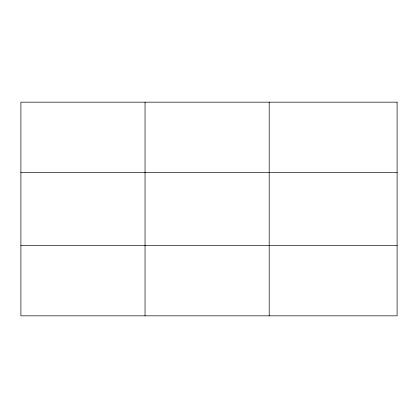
<?xml version="1.0" encoding="UTF-8"?>
<svg xmlns="http://www.w3.org/2000/svg" width="418" height="418" viewBox="0 0 418 418"><rect width="100%" height="100%" fill="white"/><g stroke="black" fill="none" stroke-linecap="round" stroke-linejoin="round"><path stroke-width="0.63" d="M145.046 315.83L145.046 102.17M269.192 315.83L269.192 102.17M20.9 172.676L397.1 172.676M20.9 245.324L397.1 245.324M397.1 102.17L397.1 315.83L20.9 315.83L20.9 102.17L397.1 102.17"/></g></svg>
